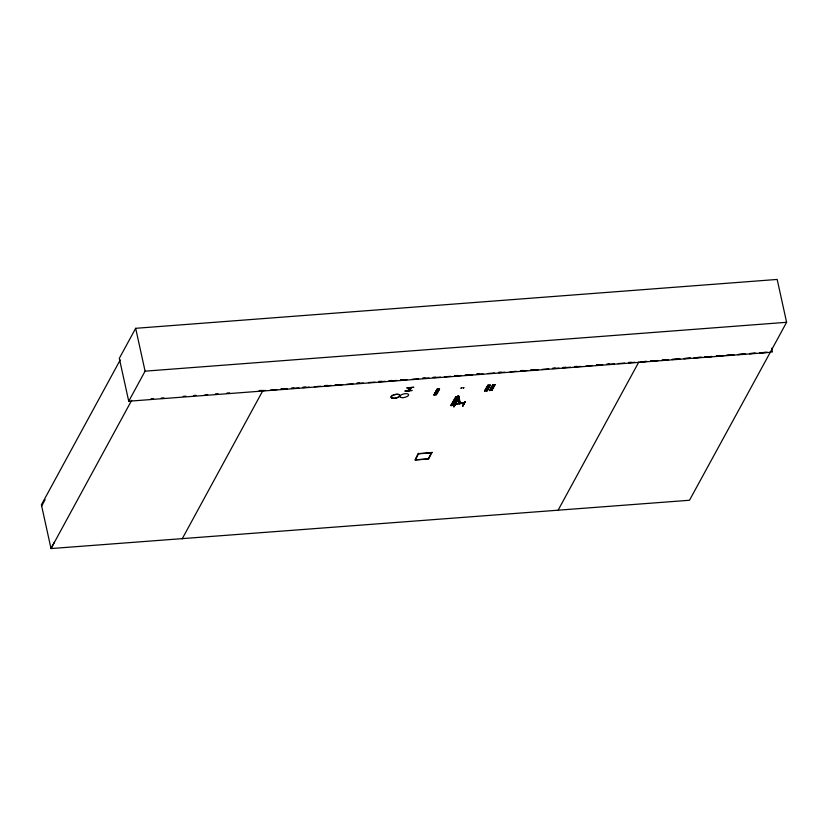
<?xml version="1.0" encoding="UTF-8"?>
<svg xmlns="http://www.w3.org/2000/svg" width="828" height="828" viewBox="0 0 828 828"><rect width="100%" height="100%" fill="white"/><g stroke="black" fill="none" stroke-linecap="round" stroke-linejoin="round"><path stroke-width="1.24" d="M405.058 390.857L411.93 390.64M407.821 390.919L409.591 387.742M408.1 390.888L409.891 387.701M41.679 506.063L45.095 499.626M54.431 542.123L51.015 548.56L689.496 500.257L770.247 352.355L128.733 401.228L119.304 358.369L135.668 328.312L777.181 279.44L786.6 322.299L770.247 352.355M120.226 359.952L41.4 504.811L51.015 548.56L131.693 400.297M128.733 401.228L145.086 371.161L135.668 328.312M182.16 538.904L263.025 390.298M433.872 394.935L437.267 389.17M434.11 394.915C444.522 376.937 427.631 407.065 437.08 389.077M435.973 394.79C446.665 376.295 428.738 406.827 438.809 389.056M439.213 389.005L435.642 394.79M432.019 452.254L428.625 458.981L414.952 460.016L418.347 453.289M431.543 452.45L428.345 458.826L415.428 459.819L418.626 453.444M461.041 388.166L461.796 387.835L461.02 388.197M463.608 387.939L463.028 387.928L463.794 387.866M453.785 406.61C453.796 404.778 457.387 402.16 456.062 402.336M456.497 402.646L453.837 406.941L456.166 402.677M454.117 406.579L456.445 402.315M459.074 402.75L460.099 402.035L459.944 403.753M459.136 402.719L459.478 402.097M458.05 395.608L459.312 403.816L457.708 396.229M464.798 401.673L462.573 406.279L465.232 401.984L464.798 401.673L462.573 406.279M462.852 405.917L465.181 401.642M487.785 385.32C477.611 403.267 495.661 372.828 484.794 390.961M488.189 385.268L484.918 391.044L488.044 385.289M486.45 390.93L490.176 385.03L486.481 390.94L487.247 390.868L490.166 384.948L487.071 390.795M486.585 390.826L489.607 385.186M489.369 390.609L493.022 384.627L490.104 390.547M489.607 390.588L492.784 384.834M491.19 390.474L494.43 384.606M495.061 384.668L491.594 390.443L494.771 384.678M491.904 390.433L494.896 384.575M558.258 509.924L638.833 362.002M405.037 391.282L411.889 390.309M406.952 387.887L413.855 387.297L406.941 387.887M409.011 389.46L409.767 389.16M410.771 387.639L408.856 390.526M456.497 396.736L451.819 405.523L456.476 396.622L451.156 405.575L456.311 396.912L455.597 396.943L450.97 405.441M456.083 396.943L450.784 405.596L451.819 405.523M453.433 405.399C458.391 394.138 462.769 393 454.551 405.337L453.433 405.399L453.972 405.358M453.454 405.409L458.867 396.715L453.889 405.378M454.375 405.202L459.271 396.56L454.189 405.358M494.264 384.709L491.139 390.464M463.152 387.701L463.835 387.649M437.422 389.15L434.607 394.884M439.564 388.994L436.439 394.749M145.086 371.161L786.6 322.299M151.006 398.827L153.573 398.63M161.305 398.051L163.882 397.854M183.195 396.374L185.762 396.177M193.524 395.525L196.101 395.339M205.075 394.708L207.652 394.511M215.383 393.921L217.981 393.693M226.965 393.041L229.542 392.845M259.154 390.588L261.731 390.392M281.044 388.922L283.621 388.725M291.352 388.135L293.93 387.939M302.934 387.256L305.511 387.059M324.824 385.589L327.402 385.393M335.133 384.803L337.71 384.606M357.023 383.136L359.6 382.94M378.913 381.47L381.491 381.273M389.212 380.683L391.789 380.487M400.804 379.804L403.381 379.607M422.694 378.137L425.271 377.941M432.992 377.351L435.569 377.154M454.882 375.684L457.46 375.488M465.181 374.898L467.758 374.701M476.773 374.018L479.35 373.821M498.663 372.341L501.24 372.155M520.553 370.675L523.13 370.478M530.862 369.899L533.429 369.702M552.752 368.222L555.319 368.025M563.05 367.446L565.627 367.249M574.642 366.556L577.209 366.359M596.533 364.889L599.099 364.693M606.831 364.103L609.408 363.906M628.721 362.436L631.298 362.24M658.136 360.553L650.415 361.132L656.863 360.625M661.996 360.263L668.434 359.776L662.007 360.232M672.295 359.487L680.016 358.907M694.174 357.841L701.896 357.251M704.462 357.065L712.183 356.475L704.576 357.354M723.765 355.605L716.044 356.185L722.523 355.626M726.342 355.409L734.063 354.829M745.645 353.96L737.924 354.539L744.413 353.96M749.506 353.67L755.943 353.183M759.804 352.894L767.525 352.314M770.102 352.117L772.41 351.941L771.582 348.195M262.828 390.65L265.405 390.454M270.559 390.06L276.997 389.564M280.858 389.274L287.295 388.777M292.45 388.394L298.887 387.897M302.748 387.607L309.186 387.111M314.34 386.717L320.778 386.231M324.638 385.941L331.076 385.444M336.23 385.051L342.668 384.565M346.528 384.264L352.966 383.778M356.827 383.488L363.275 382.991M368.419 382.598L374.856 382.112M378.717 381.822L385.165 381.325M389.025 381.035L396.747 380.445M400.617 380.145L407.055 379.659M412.199 379.265L418.637 378.779M422.508 378.479L428.945 377.992M434.089 377.599L440.527 377.113M444.398 376.812L450.836 376.326M454.696 376.026L461.134 375.539M466.288 375.146L472.726 374.66M476.586 374.359L483.024 373.873M488.178 373.48L494.616 372.993M498.477 372.693L504.914 372.207M510.069 371.813L516.506 371.317M520.367 371.027L526.805 370.54M530.665 370.24L538.397 369.65M542.257 369.36L548.695 368.874M552.555 368.574L558.993 368.087M562.864 367.787L570.585 367.197M574.446 366.907L580.883 366.421M586.038 366.028L592.475 365.531M596.336 365.241L602.774 364.744M607.928 364.361L614.366 363.865M618.226 363.575L624.664 363.078M628.535 362.788L634.972 362.302M672.305 359.455L678.743 358.959M694.195 357.789L700.633 357.292M726.384 355.336L732.821 354.839M749.568 353.566L754.712 353.173M759.866 352.78L766.304 352.293M459.675 403.153L460.337 403.101L458.619 395.567M418.419 453.651L432.092 452.605M418.709 453.796L431.616 452.812M409.135 389.481L409.767 389.408L409.115 389.512M458.277 396.188L459.664 402.491M411.061 387.628L409.311 390.847L411.092 387.639M646.554 361.422L640.116 361.908L646.554 361.412M690.314 358.131L683.876 358.607L690.335 358.079M464.053 403.05L455.7 403.691L464.073 403.05M463.959 403.236L455.597 403.867L463.959 403.236M393.279 398.299A4.492 1.811 -12.4 0 0 399.831 395.474A4.492 1.811 -12.4 0 0 393.176 395.122A4.492 1.811 -12.4 0 0 393.279 398.299A4.492 1.811 -12.4 0 0 399.831 395.484A4.492 1.811 -12.4 0 0 393.186 395.142A4.492 1.811 -12.4 0 0 393.279 398.32M402.118 397.647A4.492 1.811 -12.4 0 0 408.659 394.811A4.492 1.811 -12.4 0 0 402.015 394.47A4.492 1.811 -12.4 0 0 402.118 397.647"/></g></svg>
